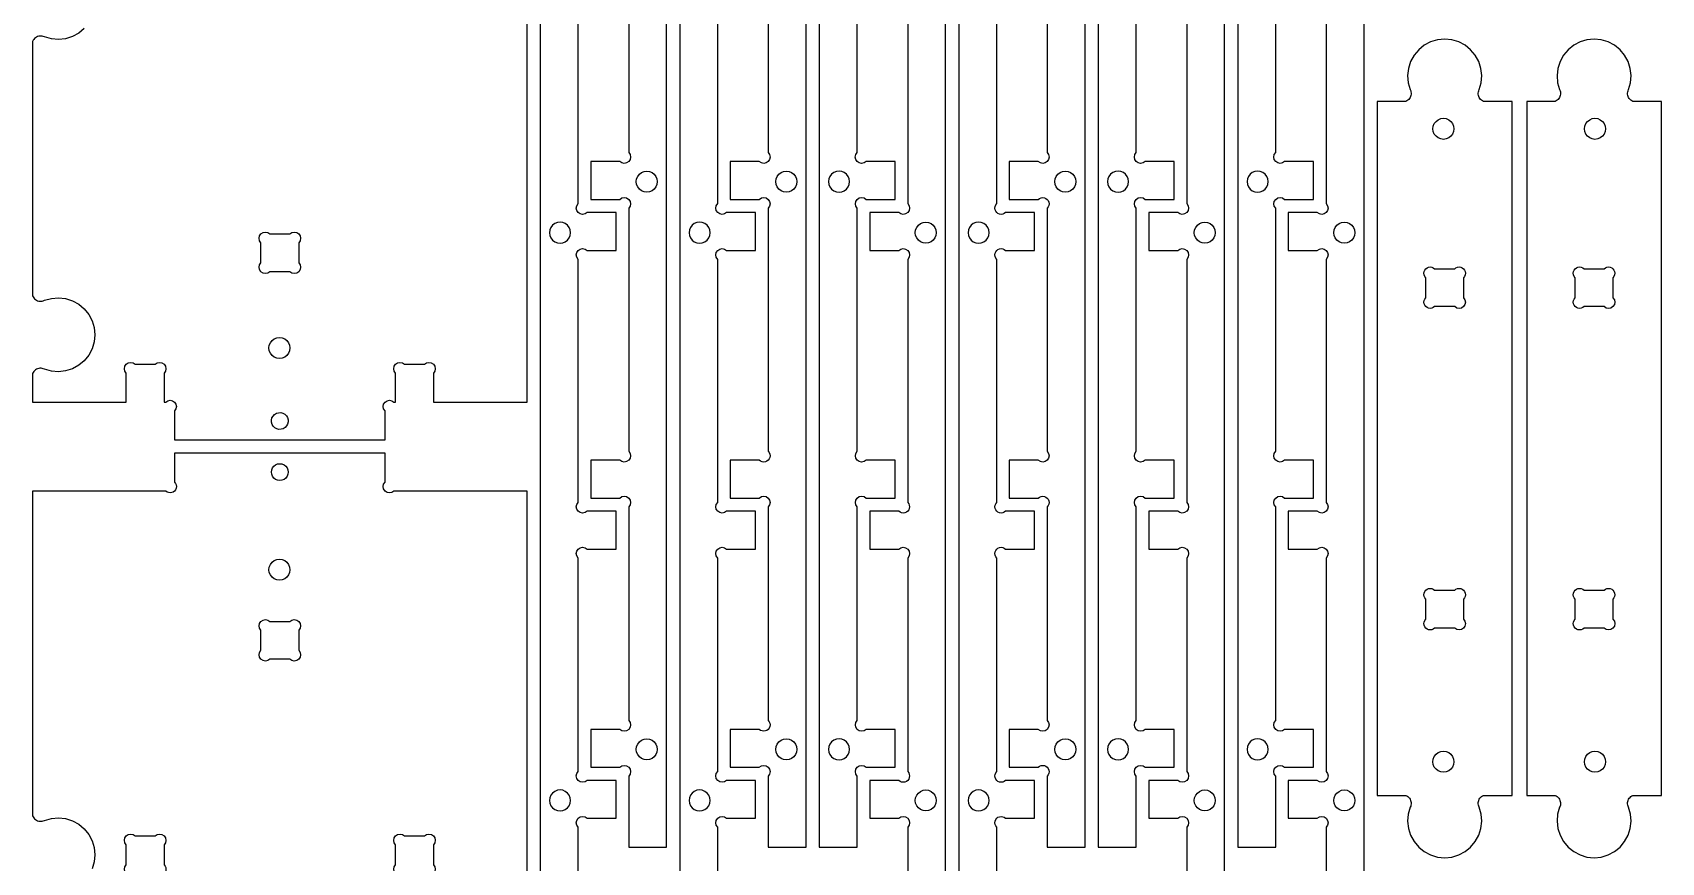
# Model space of a CAD drawing. Extents: x 5 to 2395, y 3 to 1197.
# Drawn here: x 1617 to 2391, y 403 to 798 of the extents above; entities that cross this region are included whole.
import ezdxf

# ---------------------------------------------------------------- set-up
doc = ezdxf.new("R2010")
doc.units = 0
doc.layers.add('RACK_CUTOUT_18MM_OSB', color=18, linetype='CONTINUOUS')
doc.layers.add('RACK_HOLDDOWN_18MM_OSB', color=18, linetype='CONTINUOUS')

msp = doc.modelspace()

# ---------------------------------------------------------------- linework, layer by layer
at = {"layer": 'RACK_CUTOUT_18MM_OSB'}
for points in [[(1900.53, 867.11), (1900.53, 740.71, -1), (1896.29, 736.46), (1882.53, 736.46), (1882.53, 718.46), (1896.29, 718.46, -1), (1900.53, 714.22), (1900.53, 598.66, -1), (1896.29, 594.42), (1882.53, 594.42), (1882.53, 576.42), (1896.29, 576.42, -1), (1900.53, 572.18), (1900.53, 470.65, -1), (1896.29, 466.41), (1882.53, 466.41), (1882.53, 448.41), (1896.29, 448.41, -1), (1900.53, 444.17), (1900.53, 410.41), (1918.53, 410.41), (1918.53, 1197.41)], [(1966.83, 867.11), (1966.83, 740.71, -1), (1962.59, 736.46), (1948.83, 736.46), (1948.83, 718.46), (1962.59, 718.46, -1), (1966.83, 714.22), (1966.83, 598.66, -1), (1962.59, 594.42), (1948.83, 594.42), (1948.83, 576.42), (1962.59, 576.42, -1), (1966.83, 572.18), (1966.83, 470.65, -1), (1962.59, 466.41), (1948.83, 466.41), (1948.83, 448.41), (1962.59, 448.41, -1), (1966.83, 444.17), (1966.83, 410.41), (1984.83, 410.41), (1984.83, 1197.41)], [(1991.13, 1197.41), (1991.13, 410.41), (2009.13, 410.41), (2009.13, 444.17, -1), (2013.37, 448.41), (2027.13, 448.41), (2027.13, 466.41), (2013.37, 466.41, -1), (2009.13, 470.65), (2009.13, 572.18, -1), (2013.37, 576.42), (2027.13, 576.42), (2027.13, 594.42), (2013.37, 594.42, -1), (2009.13, 598.66), (2009.13, 714.22, -1), (2013.37, 718.46), (2027.13, 718.46), (2027.13, 736.46), (2013.37, 736.46, -1), (2009.13, 740.71), (2009.13, 867.11, -1)], [(2099.43, 867.11), (2099.43, 740.71, -1), (2095.19, 736.46), (2081.43, 736.46), (2081.43, 718.46), (2095.19, 718.46, -1), (2099.43, 714.22), (2099.43, 598.66, -1), (2095.19, 594.42), (2081.43, 594.42), (2081.43, 576.42), (2095.19, 576.42, -1), (2099.43, 572.18), (2099.43, 470.65, -1), (2095.19, 466.41), (2081.43, 466.41), (2081.43, 448.41), (2095.19, 448.41, -1), (2099.43, 444.17), (2099.43, 410.41), (2117.43, 410.41), (2117.43, 1197.41)], [(2123.73, 1197.41), (2123.73, 410.41), (2141.73, 410.41), (2141.73, 444.17, -1), (2145.97, 448.41), (2159.73, 448.41), (2159.73, 466.41), (2145.97, 466.41, -1), (2141.73, 470.65), (2141.73, 572.18, -1), (2145.97, 576.42), (2159.73, 576.42), (2159.73, 594.42), (2145.97, 594.42, -1), (2141.73, 598.66), (2141.73, 714.22, -1), (2145.97, 718.46), (2159.73, 718.46), (2159.73, 736.46), (2145.97, 736.46, -1), (2141.73, 740.71), (2141.73, 867.11, -1)], [(2190.03, 1197.41), (2190.03, 410.41), (2208.03, 410.41), (2208.03, 444.17, -1), (2212.27, 448.41), (2226.03, 448.41), (2226.03, 466.41), (2212.27, 466.41, -1), (2208.03, 470.65), (2208.03, 572.18, -1), (2212.27, 576.42), (2226.03, 576.42), (2226.03, 594.42), (2212.27, 594.42, -1), (2208.03, 598.66), (2208.03, 714.22, -1), (2212.27, 718.46), (2226.03, 718.46), (2226.03, 736.46), (2212.27, 736.46, -1), (2208.03, 740.71), (2208.03, 867.11, -1)], [(1641.81, 799.72), (1639.19, 797.53), (1636.2, 795.89), (1632.94, 794.86), (1629.55, 794.47), (1626.15, 794.75), (1622.86, 795.68), (1622.34, 795.9), (1621.8, 796.04), (1621.24, 796.11), (1620.68, 796.11), (1620.13, 796.02), (1619.59, 795.86), (1619.08, 795.63), (1618.6, 795.33), (1618.17, 794.97), (1617.8, 794.55), (1617.48, 794.09), (1617.23, 793.58), (1617.23, 672.54), (1617.48, 672.04), (1617.8, 671.57), (1618.17, 671.15), (1618.6, 670.79), (1619.08, 670.49), (1619.59, 670.26), (1620.13, 670.1), (1620.68, 670.02), (1621.24, 670.01), (1621.8, 670.08), (1622.34, 670.22), (1622.86, 670.44), (1626.15, 671.37), (1629.55, 671.65), (1632.94, 671.26), (1636.2, 670.23), (1639.19, 668.59), (1641.81, 666.4), (1643.96, 663.75), (1645.55, 660.73), (1646.53, 657.46), (1646.86, 654.06), (1646.53, 650.66), (1645.55, 647.39), (1643.96, 644.37), (1641.81, 641.72), (1639.19, 639.53), (1636.2, 637.89), (1632.94, 636.86), (1629.55, 636.47), (1626.15, 636.75), (1622.86, 637.68), (1622.34, 637.9), (1621.8, 638.04), (1621.24, 638.11), (1620.68, 638.11), (1620.13, 638.02), (1619.59, 637.86), (1619.08, 637.63), (1618.6, 637.33), (1618.17, 636.97), (1617.8, 636.55), (1617.48, 636.09), (1617.23, 635.58), (1617.23, 622.05), (1661.72, 622.05), (1661.72, 635.81, -1), (1665.96, 640.05), (1675.47, 640.05, -1), (1679.72, 635.81), (1679.72, 622.05), (1680.49, 622.05, -1), (1684.73, 617.81), (1684.73, 604.05), (1784.73, 604.05), (1784.73, 617.81, -1), (1788.97, 622.05), (1789.73, 622.05), (1789.73, 635.81, -1), (1793.97, 640.05), (1803.49, 640.05, -1), (1807.73, 635.81), (1807.73, 622.05), (1852.23, 622.05), (1852.23, 1166.05)], [(1876.53, 386.11), (1876.53, 419.87, -1), (1880.77, 424.11), (1894.53, 424.11), (1894.53, 442.11), (1880.77, 442.11, -1), (1876.53, 446.35), (1876.53, 547.88, -1), (1880.77, 552.12), (1894.53, 552.12), (1894.53, 570.12), (1880.77, 570.12, -1), (1876.53, 574.36), (1876.53, 689.92, -1), (1880.77, 694.16), (1894.53, 694.16), (1894.53, 712.16), (1880.77, 712.16, -1), (1876.53, 716.41), (1876.53, 842.81, -1)], [(1942.83, 386.11), (1942.83, 419.87, -1), (1947.07, 424.11), (1960.83, 424.11), (1960.83, 442.11), (1947.07, 442.11, -1), (1942.83, 446.35), (1942.83, 547.88, -1), (1947.07, 552.12), (1960.83, 552.12), (1960.83, 570.12), (1947.07, 570.12, -1), (1942.83, 574.36), (1942.83, 689.92, -1), (1947.07, 694.16), (1960.83, 694.16), (1960.83, 712.16), (1947.07, 712.16, -1), (1942.83, 716.41), (1942.83, 842.81, -1)], [(2033.13, 842.81), (2033.13, 716.41, -1), (2028.89, 712.16), (2015.13, 712.16), (2015.13, 694.16), (2028.89, 694.16, -1), (2033.13, 689.92), (2033.13, 574.36, -1), (2028.89, 570.12), (2015.13, 570.12), (2015.13, 552.12), (2028.89, 552.12, -1), (2033.13, 547.88), (2033.13, 446.35, -1), (2028.89, 442.11), (2015.13, 442.11), (2015.13, 424.11), (2028.89, 424.11, -1), (2033.13, 419.87), (2033.13, 386.11)], [(2075.43, 386.11), (2075.43, 419.87, -1), (2079.67, 424.11), (2093.43, 424.11), (2093.43, 442.11), (2079.67, 442.11, -1), (2075.43, 446.35), (2075.43, 547.88, -1), (2079.67, 552.12), (2093.43, 552.12), (2093.43, 570.12), (2079.67, 570.12, -1), (2075.43, 574.36), (2075.43, 689.92, -1), (2079.67, 694.16), (2093.43, 694.16), (2093.43, 712.16), (2079.67, 712.16, -1), (2075.43, 716.41), (2075.43, 842.81, -1)], [(2165.73, 842.81), (2165.73, 716.41, -1), (2161.49, 712.16), (2147.73, 712.16), (2147.73, 694.16), (2161.49, 694.16, -1), (2165.73, 689.92), (2165.73, 574.36, -1), (2161.49, 570.12), (2147.73, 570.12), (2147.73, 552.12), (2161.49, 552.12, -1), (2165.73, 547.88), (2165.73, 446.35, -1), (2161.49, 442.11), (2147.73, 442.11), (2147.73, 424.11), (2161.49, 424.11, -1), (2165.73, 419.87), (2165.73, 386.11)], [(2232.03, 842.81), (2232.03, 716.41, -1), (2227.79, 712.16), (2214.03, 712.16), (2214.03, 694.16), (2227.79, 694.16, -1), (2232.03, 689.92), (2232.03, 574.36, -1), (2227.79, 570.12), (2214.03, 570.12), (2214.03, 552.12), (2227.79, 552.12, -1), (2232.03, 547.88), (2232.03, 446.35, -1), (2227.79, 442.11), (2214.03, 442.11), (2214.03, 424.11), (2227.79, 424.11, -1), (2232.03, 419.87), (2232.03, 386.11)], [(1852.23, 35.75), (1852.23, 579.75), (1788.97, 579.75, -1), (1784.73, 583.99), (1784.73, 597.75), (1684.73, 597.75), (1684.73, 583.99, -1), (1680.49, 579.75), (1617.23, 579.75), (1617.23, 425.24), (1617.48, 424.74), (1617.8, 424.27), (1618.17, 423.85), (1618.6, 423.49), (1619.08, 423.19), (1619.59, 422.96), (1620.13, 422.8), (1620.68, 422.72), (1621.24, 422.71), (1621.8, 422.78), (1622.34, 422.92), (1622.86, 423.14), (1626.15, 424.07), (1629.55, 424.35), (1632.94, 423.96), (1636.2, 422.93), (1639.19, 421.29), (1641.81, 419.1), (1643.96, 416.45), (1645.55, 413.43), (1646.53, 410.16), (1646.86, 406.76), (1646.53, 403.36), (1645.55, 400.09)]]:
    msp.add_lwpolyline(points, format="xyb", dxfattribs=at)
for points in [[(1858.53, 1173.11), (1858.53, 386.11)], [(1924.83, 1173.11), (1924.83, 386.11)], [(2051.13, 386.11), (2051.13, 1173.11)], [(2057.43, 1173.11), (2057.43, 386.11)], [(2183.73, 386.11), (2183.73, 1173.11)], [(2250.03, 386.11), (2250.03, 1173.11)]]:
    msp.add_lwpolyline(points, dxfattribs=at)
for points in [[(2284.94, 405.7), (2288.34, 405.37), (2291.74, 405.7), (2295.01, 406.68), (2298.03, 408.28), (2300.68, 410.42), (2302.87, 413.04), (2304.51, 416.04), (2305.54, 419.29), (2305.93, 422.68), (2305.65, 426.08), (2304.72, 429.37), (2304.5, 429.89), (2304.36, 430.43), (2304.29, 430.99), (2304.3, 431.55), (2304.38, 432.1), (2304.54, 432.64), (2304.77, 433.15), (2305.07, 433.63), (2305.43, 434.06), (2305.85, 434.44), (2306.32, 434.75), (2306.82, 435), (2320.35, 435), (2320.35, 765), (2306.82, 765), (2306.32, 765.25), (2305.85, 765.56), (2305.43, 765.94), (2305.07, 766.37), (2304.77, 766.85), (2304.54, 767.36), (2304.38, 767.9), (2304.3, 768.45), (2304.29, 769.01), (2304.36, 769.57), (2304.5, 770.11), (2304.72, 770.63), (2305.65, 773.92), (2305.93, 777.32), (2305.54, 780.71), (2304.51, 783.96), (2302.87, 786.96), (2300.68, 789.58), (2298.03, 791.72), (2295.01, 793.32), (2291.74, 794.3), (2288.34, 794.63), (2284.94, 794.3), (2281.67, 793.32), (2278.65, 791.72), (2276, 789.58), (2273.81, 786.96), (2272.17, 783.96), (2271.14, 780.71), (2270.75, 777.32), (2271.03, 773.92), (2271.96, 770.63), (2272.18, 770.11), (2272.32, 769.57), (2272.39, 769.01), (2272.39, 768.45), (2272.3, 767.9), (2272.14, 767.36), (2271.91, 766.85), (2271.61, 766.37), (2271.25, 765.94), (2270.83, 765.56), (2270.37, 765.25), (2269.86, 765), (2256.33, 765), (2256.33, 435), (2269.86, 435), (2270.37, 434.75), (2270.83, 434.44), (2271.25, 434.06), (2271.61, 433.63), (2271.91, 433.15), (2272.14, 432.64), (2272.3, 432.1), (2272.39, 431.55), (2272.39, 430.99), (2272.32, 430.43), (2272.18, 429.89), (2271.96, 429.37), (2271.03, 426.08), (2270.75, 422.68), (2271.14, 419.29), (2272.17, 416.04), (2273.81, 413.04), (2276, 410.42), (2278.65, 408.28), (2281.67, 406.68)], [(2355.94, 405.7), (2359.34, 405.37), (2362.74, 405.7), (2366.01, 406.68), (2369.03, 408.28), (2371.68, 410.42), (2373.87, 413.04), (2375.51, 416.04), (2376.54, 419.29), (2376.93, 422.68), (2376.65, 426.08), (2375.72, 429.37), (2375.5, 429.89), (2375.36, 430.43), (2375.29, 430.99), (2375.3, 431.55), (2375.38, 432.1), (2375.54, 432.64), (2375.77, 433.15), (2376.07, 433.63), (2376.43, 434.06), (2376.85, 434.44), (2377.32, 434.75), (2377.82, 435), (2391.35, 435), (2391.35, 765), (2377.82, 765), (2377.32, 765.25), (2376.85, 765.56), (2376.43, 765.94), (2376.07, 766.37), (2375.77, 766.85), (2375.54, 767.36), (2375.38, 767.9), (2375.3, 768.45), (2375.29, 769.01), (2375.36, 769.57), (2375.5, 770.11), (2375.72, 770.63), (2376.65, 773.92), (2376.93, 777.32), (2376.54, 780.71), (2375.51, 783.96), (2373.87, 786.96), (2371.68, 789.58), (2369.03, 791.72), (2366.01, 793.32), (2362.74, 794.3), (2359.34, 794.63), (2355.94, 794.3), (2352.67, 793.32), (2349.65, 791.72), (2347, 789.58), (2344.81, 786.96), (2343.17, 783.96), (2342.14, 780.71), (2341.75, 777.32), (2342.03, 773.92), (2342.96, 770.63), (2343.18, 770.11), (2343.32, 769.57), (2343.39, 769.01), (2343.39, 768.45), (2343.3, 767.9), (2343.14, 767.36), (2342.91, 766.85), (2342.61, 766.37), (2342.25, 765.94), (2341.83, 765.56), (2341.37, 765.25), (2340.86, 765), (2327.33, 765), (2327.33, 435), (2340.86, 435), (2341.37, 434.75), (2341.83, 434.44), (2342.25, 434.06), (2342.61, 433.63), (2342.91, 433.15), (2343.14, 432.64), (2343.3, 432.1), (2343.39, 431.55), (2343.39, 430.99), (2343.32, 430.43), (2343.18, 429.89), (2342.96, 429.37), (2342.03, 426.08), (2341.75, 422.68), (2342.14, 419.29), (2343.17, 416.04), (2344.81, 413.04), (2347, 410.42), (2349.65, 408.28), (2352.67, 406.68)], [(1733.28, 609.32), (1732.36, 609.83), (1731.61, 610.55), (1731.07, 611.44), (1730.78, 612.44), (1730.76, 613.49), (1731, 614.5), (1731.51, 615.42), (1732.23, 616.17), (1733.12, 616.71), (1734.12, 617.01), (1735.17, 617.03), (1736.18, 616.78), (1737.1, 616.28), (1737.85, 615.55), (1738.39, 614.66), (1738.68, 613.66), (1738.71, 612.61), (1738.46, 611.6), (1737.96, 610.68), (1737.23, 609.93), (1736.34, 609.39), (1735.34, 609.1), (1734.29, 609.08)], [(1733.7, 584.89), (1732.73, 585.29), (1731.9, 585.92), (1731.27, 586.75), (1730.87, 587.72), (1730.73, 588.75), (1730.87, 589.79), (1731.27, 590.75), (1731.9, 591.58), (1732.73, 592.22), (1733.7, 592.62), (1734.73, 592.75), (1735.77, 592.62), (1736.73, 592.22), (1737.56, 591.58), (1738.2, 590.75), (1738.59, 589.79), (1738.73, 588.75), (1738.59, 587.72), (1738.2, 586.75), (1737.56, 585.92), (1736.73, 585.29), (1735.77, 584.89), (1734.73, 584.75)]]:
    msp.add_lwpolyline(points, close=True, dxfattribs=at)
for points in [[(1743.75, 697.81), (1743.75, 688.29, -1), (1739.5, 684.05), (1729.99, 684.05, -1), (1725.75, 688.29), (1725.75, 697.81, -1), (1729.99, 702.05), (1739.5, 702.05, -1)], [(2297.33, 681.2), (2297.33, 671.69, -1), (2293.09, 667.44), (2283.57, 667.44, -1), (2279.33, 671.69), (2279.33, 681.2, -1), (2283.57, 685.44), (2293.09, 685.44, -1)], [(2354.57, 685.44), (2364.09, 685.44, -1), (2368.33, 681.2), (2368.33, 671.69, -1), (2364.09, 667.44), (2354.57, 667.44, -1), (2350.33, 671.69), (2350.33, 681.2, -1)], [(2279.33, 518.8), (2279.33, 528.31, -1), (2283.57, 532.56), (2293.09, 532.56, -1), (2297.33, 528.31), (2297.33, 518.8, -1), (2293.09, 514.56), (2283.57, 514.56, -1)], [(2368.33, 528.31), (2368.33, 518.8, -1), (2364.09, 514.56), (2354.57, 514.56, -1), (2350.33, 518.8), (2350.33, 528.31, -1), (2354.57, 532.56), (2364.09, 532.56, -1)], [(1743.75, 513.51), (1743.75, 503.99, -1), (1739.5, 499.75), (1729.99, 499.75, -1), (1725.75, 503.99), (1725.75, 513.51, -1), (1729.99, 517.75), (1739.5, 517.75, -1)], [(1679.73, 411.51), (1679.73, 401.99, -1), (1675.49, 397.75), (1665.98, 397.75, -1), (1661.73, 401.99), (1661.73, 411.51, -1), (1665.98, 415.75), (1675.49, 415.75, -1)], [(1807.75, 411.51), (1807.75, 401.99, -1), (1803.5, 397.75), (1793.99, 397.75, -1), (1789.75, 401.99), (1789.75, 411.51, -1), (1793.99, 415.75), (1803.5, 415.75, -1)]]:
    msp.add_lwpolyline(points, format="xyb", close=True, dxfattribs=at)
at = {"layer": 'RACK_HOLDDOWN_18MM_OSB'}
for points in [[(2289.05, 756.83), (2290.25, 756.33), (2291.29, 755.54), (2292.08, 754.5), (2292.58, 753.29), (2292.75, 752), (2292.58, 750.71), (2292.08, 749.5), (2291.29, 748.46), (2290.25, 747.67), (2289.05, 747.17), (2287.75, 747), (2286.46, 747.17), (2285.25, 747.67), (2284.22, 748.46), (2283.42, 749.5), (2282.92, 750.71), (2282.75, 752), (2282.92, 753.29), (2283.42, 754.5), (2284.22, 755.54), (2285.25, 756.33), (2286.46, 756.83), (2287.75, 757)], [(2361.05, 756.83), (2362.25, 756.33), (2363.29, 755.54), (2364.08, 754.5), (2364.58, 753.29), (2364.75, 752), (2364.58, 750.71), (2364.08, 749.5), (2363.29, 748.46), (2362.25, 747.67), (2361.05, 747.17), (2359.75, 747), (2358.46, 747.17), (2357.25, 747.67), (2356.22, 748.46), (2355.42, 749.5), (2354.92, 750.71), (2354.75, 752), (2354.92, 753.29), (2355.42, 754.5), (2356.22, 755.54), (2357.25, 756.33), (2358.46, 756.83), (2359.75, 757)], [(1910.43, 731.72), (1911.64, 731.22), (1912.67, 730.43), (1913.47, 729.39), (1913.97, 728.19), (1914.14, 726.89), (1913.97, 725.6), (1913.47, 724.39), (1912.67, 723.36), (1911.64, 722.56), (1910.43, 722.06), (1909.14, 721.89), (1907.84, 722.06), (1906.64, 722.56), (1905.6, 723.36), (1904.81, 724.39), (1904.31, 725.6), (1904.14, 726.89), (1904.31, 728.19), (1904.81, 729.39), (1905.6, 730.43), (1906.64, 731.22), (1907.84, 731.72), (1909.14, 731.89)], [(1976.73, 731.72), (1977.94, 731.22), (1978.97, 730.43), (1979.77, 729.39), (1980.27, 728.19), (1980.44, 726.89), (1980.27, 725.6), (1979.77, 724.39), (1978.97, 723.36), (1977.94, 722.56), (1976.73, 722.06), (1975.44, 721.89), (1974.14, 722.06), (1972.94, 722.56), (1971.9, 723.36), (1971.11, 724.39), (1970.61, 725.6), (1970.44, 726.89), (1970.61, 728.19), (1971.11, 729.39), (1971.9, 730.43), (1972.94, 731.22), (1974.14, 731.72), (1975.44, 731.89)], [(1999.23, 731.72), (1998.02, 731.22), (1996.99, 730.43), (1996.19, 729.39), (1995.69, 728.19), (1995.52, 726.89), (1995.69, 725.6), (1996.19, 724.39), (1996.99, 723.36), (1998.02, 722.56), (1999.23, 722.06), (2000.52, 721.89), (2001.82, 722.06), (2003.02, 722.56), (2004.06, 723.36), (2004.85, 724.39), (2005.35, 725.6), (2005.52, 726.89), (2005.35, 728.19), (2004.85, 729.39), (2004.06, 730.43), (2003.02, 731.22), (2001.82, 731.72), (2000.52, 731.89)], [(2109.33, 731.72), (2110.54, 731.22), (2111.57, 730.43), (2112.37, 729.39), (2112.87, 728.19), (2113.04, 726.89), (2112.87, 725.6), (2112.37, 724.39), (2111.57, 723.36), (2110.54, 722.56), (2109.33, 722.06), (2108.04, 721.89), (2106.74, 722.06), (2105.54, 722.56), (2104.5, 723.36), (2103.71, 724.39), (2103.21, 725.6), (2103.04, 726.89), (2103.21, 728.19), (2103.71, 729.39), (2104.5, 730.43), (2105.54, 731.22), (2106.74, 731.72), (2108.04, 731.89)], [(2131.83, 731.72), (2130.62, 731.22), (2129.59, 730.43), (2128.79, 729.39), (2128.29, 728.19), (2128.12, 726.89), (2128.29, 725.6), (2128.79, 724.39), (2129.59, 723.36), (2130.62, 722.56), (2131.83, 722.06), (2133.12, 721.89), (2134.42, 722.06), (2135.62, 722.56), (2136.66, 723.36), (2137.45, 724.39), (2137.95, 725.6), (2138.12, 726.89), (2137.95, 728.19), (2137.45, 729.39), (2136.66, 730.43), (2135.62, 731.22), (2134.42, 731.72), (2133.12, 731.89)], [(2198.13, 731.72), (2196.92, 731.22), (2195.89, 730.43), (2195.09, 729.39), (2194.59, 728.19), (2194.42, 726.89), (2194.59, 725.6), (2195.09, 724.39), (2195.89, 723.36), (2196.92, 722.56), (2198.13, 722.06), (2199.42, 721.89), (2200.72, 722.06), (2201.92, 722.56), (2202.96, 723.36), (2203.75, 724.39), (2204.25, 725.6), (2204.42, 726.89), (2204.25, 728.19), (2203.75, 729.39), (2202.96, 730.43), (2201.92, 731.22), (2200.72, 731.72), (2199.42, 731.89)], [(1866.63, 707.42), (1865.42, 706.92), (1864.39, 706.13), (1863.59, 705.09), (1863.09, 703.89), (1862.92, 702.59), (1863.09, 701.3), (1863.59, 700.09), (1864.39, 699.06), (1865.42, 698.26), (1866.63, 697.76), (1867.92, 697.59), (1869.22, 697.76), (1870.42, 698.26), (1871.46, 699.06), (1872.25, 700.09), (1872.75, 701.3), (1872.92, 702.59), (1872.75, 703.89), (1872.25, 705.09), (1871.46, 706.13), (1870.42, 706.92), (1869.22, 707.42), (1867.92, 707.59)], [(1932.93, 707.42), (1931.72, 706.92), (1930.69, 706.13), (1929.89, 705.09), (1929.39, 703.89), (1929.22, 702.59), (1929.39, 701.3), (1929.89, 700.09), (1930.69, 699.06), (1931.72, 698.26), (1932.93, 697.76), (1934.22, 697.59), (1935.52, 697.76), (1936.72, 698.26), (1937.76, 699.06), (1938.55, 700.09), (1939.05, 701.3), (1939.22, 702.59), (1939.05, 703.89), (1938.55, 705.09), (1937.76, 706.13), (1936.72, 706.92), (1935.52, 707.42), (1934.22, 707.59)], [(2043.03, 707.42), (2044.24, 706.92), (2045.27, 706.13), (2046.07, 705.09), (2046.57, 703.89), (2046.74, 702.59), (2046.57, 701.3), (2046.07, 700.09), (2045.27, 699.06), (2044.24, 698.26), (2043.03, 697.76), (2041.74, 697.59), (2040.44, 697.76), (2039.24, 698.26), (2038.2, 699.06), (2037.41, 700.09), (2036.91, 701.3), (2036.74, 702.59), (2036.91, 703.89), (2037.41, 705.09), (2038.2, 706.13), (2039.24, 706.92), (2040.44, 707.42), (2041.74, 707.59)], [(2065.53, 707.42), (2064.32, 706.92), (2063.29, 706.13), (2062.49, 705.09), (2061.99, 703.89), (2061.82, 702.59), (2061.99, 701.3), (2062.49, 700.09), (2063.29, 699.06), (2064.32, 698.26), (2065.53, 697.76), (2066.82, 697.59), (2068.12, 697.76), (2069.32, 698.26), (2070.36, 699.06), (2071.15, 700.09), (2071.65, 701.3), (2071.82, 702.59), (2071.65, 703.89), (2071.15, 705.09), (2070.36, 706.13), (2069.32, 706.92), (2068.12, 707.42), (2066.82, 707.59)], [(2175.63, 707.42), (2176.84, 706.92), (2177.87, 706.13), (2178.67, 705.09), (2179.17, 703.89), (2179.34, 702.59), (2179.17, 701.3), (2178.67, 700.09), (2177.87, 699.06), (2176.84, 698.26), (2175.63, 697.76), (2174.34, 697.59), (2173.04, 697.76), (2171.84, 698.26), (2170.8, 699.06), (2170.01, 700.09), (2169.51, 701.3), (2169.34, 702.59), (2169.51, 703.89), (2170.01, 705.09), (2170.8, 706.13), (2171.84, 706.92), (2173.04, 707.42), (2174.34, 707.59)], [(2241.93, 707.42), (2243.14, 706.92), (2244.17, 706.13), (2244.97, 705.09), (2245.47, 703.89), (2245.64, 702.59), (2245.47, 701.3), (2244.97, 700.09), (2244.17, 699.06), (2243.14, 698.26), (2241.93, 697.76), (2240.64, 697.59), (2239.34, 697.76), (2238.14, 698.26), (2237.1, 699.06), (2236.31, 700.09), (2235.81, 701.3), (2235.64, 702.59), (2235.81, 703.89), (2236.31, 705.09), (2237.1, 706.13), (2238.14, 706.92), (2239.34, 707.42), (2240.64, 707.59)], [(1733.27, 642.94), (1732.07, 643.44), (1731.03, 644.24), (1730.24, 645.27), (1729.74, 646.48), (1729.57, 647.77), (1729.74, 649.07), (1730.24, 650.27), (1731.03, 651.31), (1732.07, 652.1), (1733.27, 652.6), (1734.57, 652.77), (1735.86, 652.6), (1737.07, 652.1), (1738.1, 651.31), (1738.9, 650.27), (1739.4, 649.07), (1739.57, 647.77), (1739.4, 646.48), (1738.9, 645.27), (1738.1, 644.24), (1737.07, 643.44), (1735.86, 642.94), (1734.57, 642.77)], [(1733.27, 537.49), (1732.07, 537.99), (1731.03, 538.78), (1730.24, 539.82), (1729.74, 541.02), (1729.57, 542.32), (1729.74, 543.61), (1730.24, 544.82), (1731.03, 545.85), (1732.07, 546.65), (1733.27, 547.15), (1734.57, 547.32), (1735.86, 547.15), (1737.07, 546.65), (1738.1, 545.85), (1738.9, 544.82), (1739.4, 543.61), (1739.57, 542.32), (1739.4, 541.02), (1738.9, 539.82), (1738.1, 538.78), (1737.07, 537.99), (1735.86, 537.49), (1734.57, 537.32)], [(1910.43, 461.72), (1911.64, 461.22), (1912.67, 460.43), (1913.47, 459.39), (1913.97, 458.19), (1914.14, 456.89), (1913.97, 455.6), (1913.47, 454.39), (1912.67, 453.36), (1911.64, 452.56), (1910.43, 452.06), (1909.14, 451.89), (1907.84, 452.06), (1906.64, 452.56), (1905.6, 453.36), (1904.81, 454.39), (1904.31, 455.6), (1904.14, 456.89), (1904.31, 458.19), (1904.81, 459.39), (1905.6, 460.43), (1906.64, 461.22), (1907.84, 461.72), (1909.14, 461.89)], [(1976.73, 461.72), (1977.94, 461.22), (1978.97, 460.43), (1979.77, 459.39), (1980.27, 458.19), (1980.44, 456.89), (1980.27, 455.6), (1979.77, 454.39), (1978.97, 453.36), (1977.94, 452.56), (1976.73, 452.06), (1975.44, 451.89), (1974.14, 452.06), (1972.94, 452.56), (1971.9, 453.36), (1971.11, 454.39), (1970.61, 455.6), (1970.44, 456.89), (1970.61, 458.19), (1971.11, 459.39), (1971.9, 460.43), (1972.94, 461.22), (1974.14, 461.72), (1975.44, 461.89)], [(1999.23, 461.72), (1998.02, 461.22), (1996.99, 460.43), (1996.19, 459.39), (1995.69, 458.19), (1995.52, 456.89), (1995.69, 455.6), (1996.19, 454.39), (1996.99, 453.36), (1998.02, 452.56), (1999.23, 452.06), (2000.52, 451.89), (2001.82, 452.06), (2003.02, 452.56), (2004.06, 453.36), (2004.85, 454.39), (2005.35, 455.6), (2005.52, 456.89), (2005.35, 458.19), (2004.85, 459.39), (2004.06, 460.43), (2003.02, 461.22), (2001.82, 461.72), (2000.52, 461.89)], [(2109.33, 461.72), (2110.54, 461.22), (2111.57, 460.43), (2112.37, 459.39), (2112.87, 458.19), (2113.04, 456.89), (2112.87, 455.6), (2112.37, 454.39), (2111.57, 453.36), (2110.54, 452.56), (2109.33, 452.06), (2108.04, 451.89), (2106.74, 452.06), (2105.54, 452.56), (2104.5, 453.36), (2103.71, 454.39), (2103.21, 455.6), (2103.04, 456.89), (2103.21, 458.19), (2103.71, 459.39), (2104.5, 460.43), (2105.54, 461.22), (2106.74, 461.72), (2108.04, 461.89)], [(2131.83, 461.72), (2130.62, 461.22), (2129.59, 460.43), (2128.79, 459.39), (2128.29, 458.19), (2128.12, 456.89), (2128.29, 455.6), (2128.79, 454.39), (2129.59, 453.36), (2130.62, 452.56), (2131.83, 452.06), (2133.12, 451.89), (2134.42, 452.06), (2135.62, 452.56), (2136.66, 453.36), (2137.45, 454.39), (2137.95, 455.6), (2138.12, 456.89), (2137.95, 458.19), (2137.45, 459.39), (2136.66, 460.43), (2135.62, 461.22), (2134.42, 461.72), (2133.12, 461.89)], [(2198.13, 461.72), (2196.92, 461.22), (2195.89, 460.43), (2195.09, 459.39), (2194.59, 458.19), (2194.42, 456.89), (2194.59, 455.6), (2195.09, 454.39), (2195.89, 453.36), (2196.92, 452.56), (2198.13, 452.06), (2199.42, 451.89), (2200.72, 452.06), (2201.92, 452.56), (2202.96, 453.36), (2203.75, 454.39), (2204.25, 455.6), (2204.42, 456.89), (2204.25, 458.19), (2203.75, 459.39), (2202.96, 460.43), (2201.92, 461.22), (2200.72, 461.72), (2199.42, 461.89)], [(2289.05, 455.83), (2290.25, 455.33), (2291.29, 454.54), (2292.08, 453.5), (2292.58, 452.29), (2292.75, 451), (2292.58, 449.71), (2292.08, 448.5), (2291.29, 447.46), (2290.25, 446.67), (2289.05, 446.17), (2287.75, 446), (2286.46, 446.17), (2285.25, 446.67), (2284.22, 447.46), (2283.42, 448.5), (2282.92, 449.71), (2282.75, 451), (2282.92, 452.29), (2283.42, 453.5), (2284.22, 454.54), (2285.25, 455.33), (2286.46, 455.83), (2287.75, 456)], [(2361.05, 455.83), (2362.25, 455.33), (2363.29, 454.54), (2364.08, 453.5), (2364.58, 452.29), (2364.75, 451), (2364.58, 449.71), (2364.08, 448.5), (2363.29, 447.46), (2362.25, 446.67), (2361.05, 446.17), (2359.75, 446), (2358.46, 446.17), (2357.25, 446.67), (2356.22, 447.46), (2355.42, 448.5), (2354.92, 449.71), (2354.75, 451), (2354.92, 452.29), (2355.42, 453.5), (2356.22, 454.54), (2357.25, 455.33), (2358.46, 455.83), (2359.75, 456)], [(1866.63, 437.42), (1865.42, 436.92), (1864.39, 436.13), (1863.59, 435.09), (1863.09, 433.89), (1862.92, 432.59), (1863.09, 431.3), (1863.59, 430.09), (1864.39, 429.06), (1865.42, 428.26), (1866.63, 427.76), (1867.92, 427.59), (1869.22, 427.76), (1870.42, 428.26), (1871.46, 429.06), (1872.25, 430.09), (1872.75, 431.3), (1872.92, 432.59), (1872.75, 433.89), (1872.25, 435.09), (1871.46, 436.13), (1870.42, 436.92), (1869.22, 437.42), (1867.92, 437.59)], [(1932.93, 437.42), (1931.72, 436.92), (1930.69, 436.13), (1929.89, 435.09), (1929.39, 433.89), (1929.22, 432.59), (1929.39, 431.3), (1929.89, 430.09), (1930.69, 429.06), (1931.72, 428.26), (1932.93, 427.76), (1934.22, 427.59), (1935.52, 427.76), (1936.72, 428.26), (1937.76, 429.06), (1938.55, 430.09), (1939.05, 431.3), (1939.22, 432.59), (1939.05, 433.89), (1938.55, 435.09), (1937.76, 436.13), (1936.72, 436.92), (1935.52, 437.42), (1934.22, 437.59)], [(2043.03, 437.42), (2044.24, 436.92), (2045.27, 436.13), (2046.07, 435.09), (2046.57, 433.89), (2046.74, 432.59), (2046.57, 431.3), (2046.07, 430.09), (2045.27, 429.06), (2044.24, 428.26), (2043.03, 427.76), (2041.74, 427.59), (2040.44, 427.76), (2039.24, 428.26), (2038.2, 429.06), (2037.41, 430.09), (2036.91, 431.3), (2036.74, 432.59), (2036.91, 433.89), (2037.41, 435.09), (2038.2, 436.13), (2039.24, 436.92), (2040.44, 437.42), (2041.74, 437.59)], [(2065.53, 437.42), (2064.32, 436.92), (2063.29, 436.13), (2062.49, 435.09), (2061.99, 433.89), (2061.82, 432.59), (2061.99, 431.3), (2062.49, 430.09), (2063.29, 429.06), (2064.32, 428.26), (2065.53, 427.76), (2066.82, 427.59), (2068.12, 427.76), (2069.32, 428.26), (2070.36, 429.06), (2071.15, 430.09), (2071.65, 431.3), (2071.82, 432.59), (2071.65, 433.89), (2071.15, 435.09), (2070.36, 436.13), (2069.32, 436.92), (2068.12, 437.42), (2066.82, 437.59)], [(2175.63, 437.42), (2176.84, 436.92), (2177.87, 436.13), (2178.67, 435.09), (2179.17, 433.89), (2179.34, 432.59), (2179.17, 431.3), (2178.67, 430.09), (2177.87, 429.06), (2176.84, 428.26), (2175.63, 427.76), (2174.34, 427.59), (2173.04, 427.76), (2171.84, 428.26), (2170.8, 429.06), (2170.01, 430.09), (2169.51, 431.3), (2169.34, 432.59), (2169.51, 433.89), (2170.01, 435.09), (2170.8, 436.13), (2171.84, 436.92), (2173.04, 437.42), (2174.34, 437.59)], [(2241.93, 437.42), (2243.14, 436.92), (2244.17, 436.13), (2244.97, 435.09), (2245.47, 433.89), (2245.64, 432.59), (2245.47, 431.3), (2244.97, 430.09), (2244.17, 429.06), (2243.14, 428.26), (2241.93, 427.76), (2240.64, 427.59), (2239.34, 427.76), (2238.14, 428.26), (2237.1, 429.06), (2236.31, 430.09), (2235.81, 431.3), (2235.64, 432.59), (2235.81, 433.89), (2236.31, 435.09), (2237.1, 436.13), (2238.14, 436.92), (2239.34, 437.42), (2240.64, 437.59)]]:
    msp.add_lwpolyline(points, close=True, dxfattribs=at)

doc.saveas('drawing.dxf')
